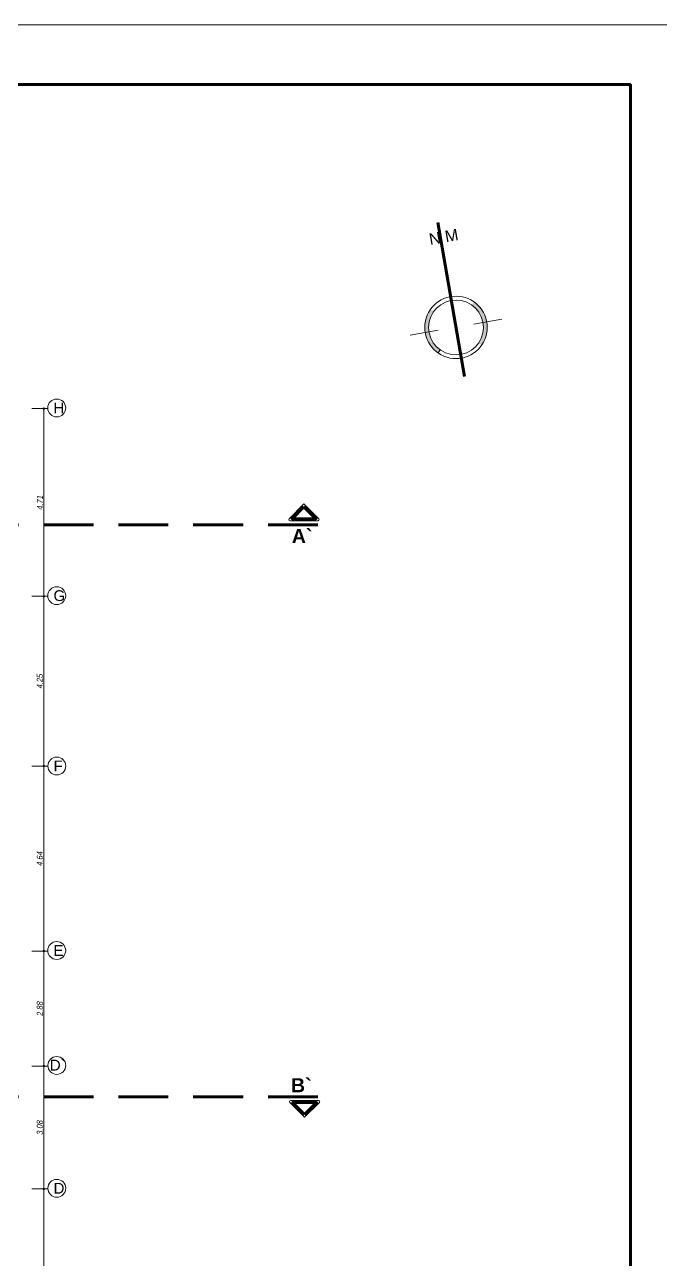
# Model space of a CAD drawing. Header units: inches. Extents: x 140 to 978, y -82 to 38.
# Drawn here: x 731.72 to 747.65, y 0.7 to 31.65 of the extents above; entities that cross this region are included whole.
import ezdxf

# ---------------------------------------------------------------- set-up
doc = ezdxf.new("R2010")
doc.units = ezdxf.units.IN
doc.header["$MEASUREMENT"] = 0
doc.linetypes.add('DASHED', pattern=[0.75, 0.5, -0.25])
doc.layers.get('0').update_dxf_attribs({"lineweight": 0})
for name, color, linetype, lineweight in [('UNSAAC CUBIERTAS', 22, 'Continuous', 0), ('UNSAAC- ROTULO', 7, 'Continuous', 60), ('UNSAAC-CORTE ESTRUCTURA', 7, 'Continuous', 70), ('UNSAAC-COTA', 48, 'Continuous', 0), ('UNSAAC-FACHADA(2DO PLANO)', 7, 'Continuous', 30), ('UNSAAC-LINEA DE CORTE', 7, 'Continuous', 70), ('UNSAAC-TEXTOS', 250, 'Continuous', 0), ('UNSAAC-TEXTOS ROTULO', 7, 'Continuous', 15)]:
    doc.layers.add(name, color=color, linetype=linetype, lineweight=lineweight)
doc.styles.add('narrow', font='')
doc.styles.get("Standard").update_dxf_attribs({"font": 'arial.ttf'})
doc.styles.get('narrow').set_extended_font_data('Arial Narrow', italic=True)
doc.dimstyles.new('1EN75', dxfattribs={"dimtxt": 0.15, "dimasz": 0.06, "dimexe": 0.1, "dimexo": 0.15, "dimgap": 0.025, "dimtad": 1, "dimzin": 1, "dimdsep": 46, "dimtxsty": 'narrow', "dimblk": 'DOT', "dimcen": 0.1, "dimclrd": 256, "dimclre": 256, "dimclrt": 256, "dimaunit": 1, "dimadec": 3, "dimazin": 0, "dimtfac": 1, "dimtmove": 2, "dimatfit": 3, "dimldrblk": 'ARCHTICK', "dimfxl": 0.3, "dimfxlon": 1, "dimtolj": 1, "dimtzin": 0, "dimlwd": 0, "dimlwe": 0, "dimarcsym": 0})

# ---------------------------------------------------------------- blocks, each defined once
blk = doc.blocks.new('_Dot')
at = {"color": 0, "linetype": 'ByBlock', "lineweight": -2}
blk.add_line((-0.5, 0), (-1, 0), dxfattribs=at)
at = {"color": 0, "linetype": 'ByBlock', "const_width": 0.5}
blk.add_lwpolyline([(-0.25, 0, 1), (0.25, 0, 1)], format="xyb", close=True, dxfattribs=at)
blk = doc.blocks.new('*D132')
at = {"layer": 'Defpoints', "color": 0, "transparency": 16777216}
for p in [(729.11, 22.029), (729.11, 17.324), (732.199, 17.324)]:
    blk.add_point(p, dxfattribs=at)
at = {"layer": 'UNSAAC-COTA', "lineweight": 0, "transparency": 16777216}
for p, q in [((731.899, 22.029), (732.299, 22.029)), ((732.199, 21.969), (732.199, 17.384)), ((731.899, 17.324), (732.299, 17.324))]:
    blk.add_line(p, q, dxfattribs=at)
at = {"layer": 'UNSAAC-COTA', "lineweight": 0, "transparency": 16777216, "xscale": 0.06, "yscale": 0.06, "zscale": 0.06}
for p, rotation in [((732.199, 22.029), 90), ((732.199, 17.324), 270)]:
    blk.add_blockref('_Dot', p, dxfattribs=dict(at, rotation=rotation))
at = {"layer": 'UNSAAC-COTA', "transparency": 16777216, "insert": (732.099, 19.677), "char_height": 0.15, "attachment_point": 5, "rotation": 90, "style": 'narrow'}
blk.add_mtext('\\A1;4.71', dxfattribs=at)
blk = doc.blocks.new('_ArchTick')
at = {"layer": 'UNSAAC-FACHADA(2DO PLANO)', "color": 0, "const_width": 0.15}
blk.add_lwpolyline([(-0.5, -0.5), (0.5, 0.5)], dxfattribs=at)
blk = doc.blocks.new('*D133')
at = {"layer": 'Defpoints', "color": 0, "transparency": 16777216}
for p in [(729.11, 13.069), (723.649, 8.429), (732.199, 8.429)]:
    blk.add_point(p, dxfattribs=at)
at = {"layer": 'UNSAAC-COTA', "lineweight": 0, "transparency": 16777216}
for p, q in [((731.899, 13.069), (732.299, 13.069)), ((732.199, 13.009), (732.199, 8.489)), ((731.899, 8.429), (732.299, 8.429))]:
    blk.add_line(p, q, dxfattribs=at)
at = {"layer": 'UNSAAC-COTA', "lineweight": 0, "transparency": 16777216, "xscale": 0.06, "yscale": 0.06, "zscale": 0.06}
for p, rotation in [((732.199, 13.069), 90), ((732.199, 8.429), 270)]:
    blk.add_blockref('_Dot', p, dxfattribs=dict(at, rotation=rotation))
at = {"layer": 'UNSAAC-COTA', "transparency": 16777216, "insert": (732.098, 10.749), "char_height": 0.15, "attachment_point": 5, "rotation": 90, "style": 'narrow'}
blk.add_mtext('\\A1;4.64', dxfattribs=at)
blk = doc.blocks.new('*D134')
at = {"layer": 'Defpoints', "color": 0, "transparency": 16777216}
for p in [(723.649, 8.429), (723.544, 5.549), (732.199, 5.549)]:
    blk.add_point(p, dxfattribs=at)
at = {"layer": 'UNSAAC-COTA', "lineweight": 0, "transparency": 16777216}
for p, q in [((731.899, 8.429), (732.299, 8.429)), ((732.199, 8.369), (732.199, 5.609)), ((731.899, 5.549), (732.299, 5.549))]:
    blk.add_line(p, q, dxfattribs=at)
at = {"layer": 'UNSAAC-COTA', "lineweight": 0, "transparency": 16777216, "xscale": 0.06, "yscale": 0.06, "zscale": 0.06}
for p, rotation in [((732.199, 8.429), 90), ((732.199, 5.549), 270)]:
    blk.add_blockref('_Dot', p, dxfattribs=dict(at, rotation=rotation))
at = {"layer": 'UNSAAC-COTA', "transparency": 16777216, "insert": (732.098, 6.989), "char_height": 0.15, "attachment_point": 5, "rotation": 90, "style": 'narrow'}
blk.add_mtext('\\A1;2.88', dxfattribs=at)
blk = doc.blocks.new('*D135')
at = {"layer": 'Defpoints', "color": 0, "transparency": 16777216}
for p in [(723.544, 5.549), (723.649, 2.469), (732.199, 2.469)]:
    blk.add_point(p, dxfattribs=at)
at = {"layer": 'UNSAAC-COTA', "lineweight": 0, "transparency": 16777216}
for p, q in [((731.899, 5.549), (732.299, 5.549)), ((732.199, 5.489), (732.199, 2.529)), ((731.899, 2.469), (732.299, 2.469))]:
    blk.add_line(p, q, dxfattribs=at)
at = {"layer": 'UNSAAC-COTA', "lineweight": 0, "transparency": 16777216, "xscale": 0.06, "yscale": 0.06, "zscale": 0.06}
for p, rotation in [((732.199, 5.549), 90), ((732.199, 2.469), 270)]:
    blk.add_blockref('_Dot', p, dxfattribs=dict(at, rotation=rotation))
at = {"layer": 'UNSAAC-COTA', "transparency": 16777216, "insert": (732.098, 4.009), "char_height": 0.15, "attachment_point": 5, "rotation": 90, "style": 'narrow'}
blk.add_mtext('\\A1;3.08', dxfattribs=at)
blk = doc.blocks.new('*D136')
at = {"layer": 'Defpoints', "color": 0, "transparency": 16777216}
for p in [(723.649, 2.469), (729.11, -2.116), (732.199, -2.116)]:
    blk.add_point(p, dxfattribs=at)
at = {"layer": 'UNSAAC-COTA', "lineweight": 0, "transparency": 16777216}
for p, q in [((731.899, 2.469), (732.299, 2.469)), ((732.199, 2.409), (732.199, -2.056)), ((731.899, -2.116), (732.299, -2.116))]:
    blk.add_line(p, q, dxfattribs=at)
at = {"layer": 'UNSAAC-COTA', "lineweight": 0, "transparency": 16777216, "xscale": 0.06, "yscale": 0.06, "zscale": 0.06}
for p, rotation in [((732.199, 2.469), 90), ((732.199, -2.116), 270)]:
    blk.add_blockref('_Dot', p, dxfattribs=dict(at, rotation=rotation))
at = {"layer": 'UNSAAC-COTA', "transparency": 16777216, "insert": (732.098, 0.177), "char_height": 0.15, "attachment_point": 5, "rotation": 90, "style": 'narrow'}
blk.add_mtext('\\A1;4.59', dxfattribs=at)
blk = doc.blocks.new('*D879')
at = {"layer": 'Defpoints', "color": 0, "transparency": 16777216}
for p in [(732.199, 17.324), (732.199, 17.324), (732.199, 13.069)]:
    blk.add_point(p, dxfattribs=at)
at = {"layer": 'UNSAAC-COTA', "lineweight": 0, "transparency": 16777216}
for p, q in [((732.199, 17.324), (732.099, 17.324)), ((732.199, 13.129), (732.199, 17.264)), ((732.199, 13.069), (732.099, 13.069))]:
    blk.add_line(p, q, dxfattribs=at)
at = {"layer": 'UNSAAC-COTA', "lineweight": 0, "transparency": 16777216, "xscale": 0.06, "yscale": 0.06, "zscale": 0.06}
for p, rotation in [((732.199, 17.324), 90), ((732.199, 13.069), 270)]:
    blk.add_blockref('_Dot', p, dxfattribs=dict(at, rotation=rotation))
at = {"layer": 'UNSAAC-COTA', "transparency": 16777216, "insert": (732.098, 15.197), "char_height": 0.15, "attachment_point": 5, "rotation": 90, "style": 'narrow'}
blk.add_mtext('\\A1;4.25', dxfattribs=at)

msp = doc.modelspace()

# ---------------------------------------------------------------- hatches: boundary and pattern name
at = {"layer": 'UNSAAC-TEXTOS ROTULO', "lineweight": 9}
h = msp.add_hatch(color=0, dxfattribs=at)
h.paths.add_polyline_path([(743.204, 24.181), (743.298, 24.197, 0.198912), (742.977, 24.703), (742.922, 24.625, -0.198912)], flags=17)
h.paths.add_polyline_path([(743.298, 24.197), (743.204, 24.181, -0.198912), (743.089, 23.667), (743.167, 23.612, 0.198912)], flags=17)
h.paths.add_polyline_path([(741.964, 24.458), (741.886, 24.513, 0.198912), (741.755, 23.928), (741.85, 23.944, -0.198912)])
h.paths.add_polyline_path([(741.85, 23.944), (741.755, 23.928, 0.198912), (742.076, 23.422), (742.131, 23.5, -0.198912)], flags=17)

# ---------------------------------------------------------------- linework, layer by layer
at = {"layer": 'UNSAAC CUBIERTAS', "ltscale": 1.75}
for points in [[(739.086, 19.267), (738.717, 19.637), (738.347, 19.267, 0.668179), (738.368, 19.216), (739.065, 19.216, 0.668179)], [(739.103, 4.632), (738.733, 4.263), (738.364, 4.632, -0.668179), (738.385, 4.684), (739.082, 4.684, -0.668179)]]:
    msp.add_lwpolyline(points, format="xyb", close=True, dxfattribs=at)
at = {"layer": 'UNSAAC- ROTULO', "color": 5, "lineweight": 0, "flags": 128}
msp.add_lwpolyline([(671.895, 31.651), (748.395, 31.651), (748.395, -22.349), (671.895, -22.349)], close=True, dxfattribs=at)
at = {"layer": 'UNSAAC- ROTULO'}
msp.add_lwpolyline([(673.395, 30.151), (746.895, 30.151), (746.895, -20.849), (673.395, -20.849)], close=True, dxfattribs=at)
at = {"layer": 'UNSAAC-CORTE ESTRUCTURA', "ltscale": 2.5}
for points in [[(738.717, 19.566), (738.417, 19.266), (739.017, 19.266)], [(738.733, 4.334), (738.433, 4.634), (739.033, 4.634)]]:
    msp.add_lwpolyline(points, close=True, dxfattribs=at)
at = {"layer": 'UNSAAC-LINEA DE CORTE', "linetype": 'DASHED', "ltscale": 2.5}
for p, q in [((679.691, 19.113), (739.094, 19.113)), ((679.691, 4.777), (739.094, 4.777))]:
    msp.add_line(p, q, dxfattribs=at)
at = {"layer": 'UNSAAC-TEXTOS'}
for centre in [(732.522, 22.044), (732.522, 17.339), (732.523, 13.069), (732.522, 8.444), (732.523, 5.564), (732.523, 2.484)]:
    msp.add_circle(centre, 0.224, dxfattribs=at)
at = {"layer": 'UNSAAC-TEXTOS ROTULO', "lineweight": 100}
msp.add_line((742.741, 22.832), (742.068, 26.692), dxfattribs=at)
at = {"layer": 'UNSAAC-TEXTOS ROTULO'}
for p, q in [((742.973, 24.148), (743.672, 24.27)), ((742.078, 23.992), (741.379, 23.87))]:
    msp.add_line(p, q, dxfattribs=at)
at = {"layer": 'UNSAAC-TEXTOS ROTULO', "color": 0, "lineweight": 9}
msp.add_line((742.076, 23.422), (742.131, 23.5), dxfattribs=at)
for radius in [0.783, 0.687]:
    msp.add_circle((742.527, 24.063), radius, dxfattribs=at)

# ---------------------------------------------------------------- texts
at = {"layer": 'UNSAAC-CORTE ESTRUCTURA', "char_height": 0.35, "width": 0.398, "attachment_point": 3, "rotation": 360}
for s, insert in [('{\\fSwis721 Ex BT|b1|i0|c0|p34;A`}', (738.928, 19.009)), ('{\\fSwis721 Ex BT|b1|i0|c0|p34;B`}', (738.907, 5.242))]:
    msp.add_mtext(s, dxfattribs=dict(at, insert=insert))
at = {"layer": 'UNSAAC-TEXTOS', "char_height": 0.27, "width": 0.42503, "attachment_point": 1}
for s, insert in [('H', (732.441, 22.18)), ('G', (732.441, 17.475)), ('F', (732.442, 13.205)), ('E', (732.441, 8.58)), ('D`', (732.349, 5.706)), ('D', (732.442, 2.62))]:
    msp.add_mtext(s, dxfattribs=dict(at, insert=insert))
at = {"layer": 'UNSAAC-TEXTOS ROTULO', "insert": (742.555, 26.539), "char_height": 0.28804, "width": 1.19201, "attachment_point": 3, "rotation": 9.8928}
msp.add_mtext('{\\fSwis721 Ex BT|b0|i0|c0|p34;N M}', dxfattribs=at)

# ---------------------------------------------------------------- dimensions: what is measured, and where the dimension line sits
at = {"layer": 'UNSAAC-COTA'}
for base, p1, p2, picture, middle in [((732.1993, 17.3239), (729.1104, 22.0292), (729.1104, 17.3239), '*D132', (732.0989, 19.6765)), ((732.1993, 17.3239), (732.1993, 13.0692), (732.1993, 17.3239), '*D879', (732.0977, 15.1965)), ((732.199, 8.429), (729.11, 13.069), (723.649, 8.429), '*D133', (732.098, 10.749)), ((732.199, 5.549), (723.649, 8.429), (723.544, 5.549), '*D134', (732.098, 6.989)), ((732.199, 2.469), (723.544, 5.549), (723.649, 2.469), '*D135', (732.098, 4.009)), ((732.199256825, -2.115829492), (723.64909224, 2.469170508), (729.110354382, -2.115829492), '*D136', (732.097670877, 0.176670508))]:
    dim = msp.add_linear_dim(base=base, p1=p1, p2=p2, angle=90, dimstyle='1EN75', dxfattribs=at)
    dim.commit()
    dim.dimension.update_dxf_attribs({"geometry": picture, "text_midpoint": middle})

doc.saveas('drawing.dxf')
